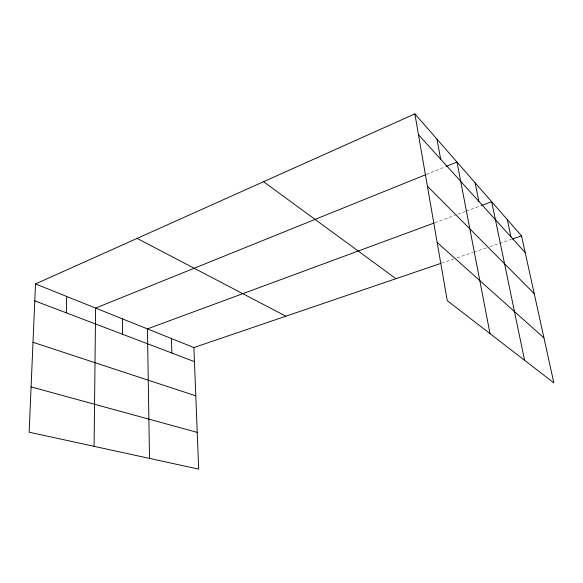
<?xml version="1.0" encoding="UTF-8"?>
<svg xmlns="http://www.w3.org/2000/svg" width="583" height="583" viewBox="0 0 583 583"><rect width="100%" height="100%" fill="white"/><g stroke="black" fill="none" stroke-linecap="round" stroke-linejoin="round"><path stroke-width="0.44" stroke-dasharray="2.92 2.19" d="M426.297 174.47L445.383 166.76M434.729 222.772L455.163 215.222M457.713 214.282L465.358 211.461M466.203 211.148L480.64 205.814M441.652 263.108L453.596 259.041M456.999 257.883L472.995 252.424M473.841 252.14L486.47 247.833M489.866 246.675L511.269 239.387"/><path stroke-width="0.87" d="M94.089 446.338L95.605 308.079L425.466 174.805M66.28 312.852L66.71 296.47M35.505 283.943L29.15 432.192L198.694 469.118L193.884 347.555L35.505 283.943L414.863 113.882L521.537 235.882L553.85 382.878L447.248 300.653L414.863 113.882M446.206 166.425L456.992 162.067L490.019 333.644M433.876 223.092L147.441 328.899L149.503 458.406M481.492 205.5L491.68 201.733L524.576 360.294M193.884 347.555L440.799 263.399M512.122 239.088L521.537 235.882M31.088 386.901L197.236 432.367M33.005 342.294L195.793 395.842M34.783 300.864L194.438 361.62M137.092 238.403L285.881 316.197M263.582 181.699L395.966 278.681M437.163 242.492L543.968 337.929M427.397 186.166L534.247 293.694M418.47 134.688L525.225 252.643M507.261 219.551L510.97 236.895M475.138 182.822L478.869 201.426M437.002 139.206L440.675 159.225M171.453 338.548L171.861 353.028M122.445 318.857L122.496 334.241"/></g></svg>
